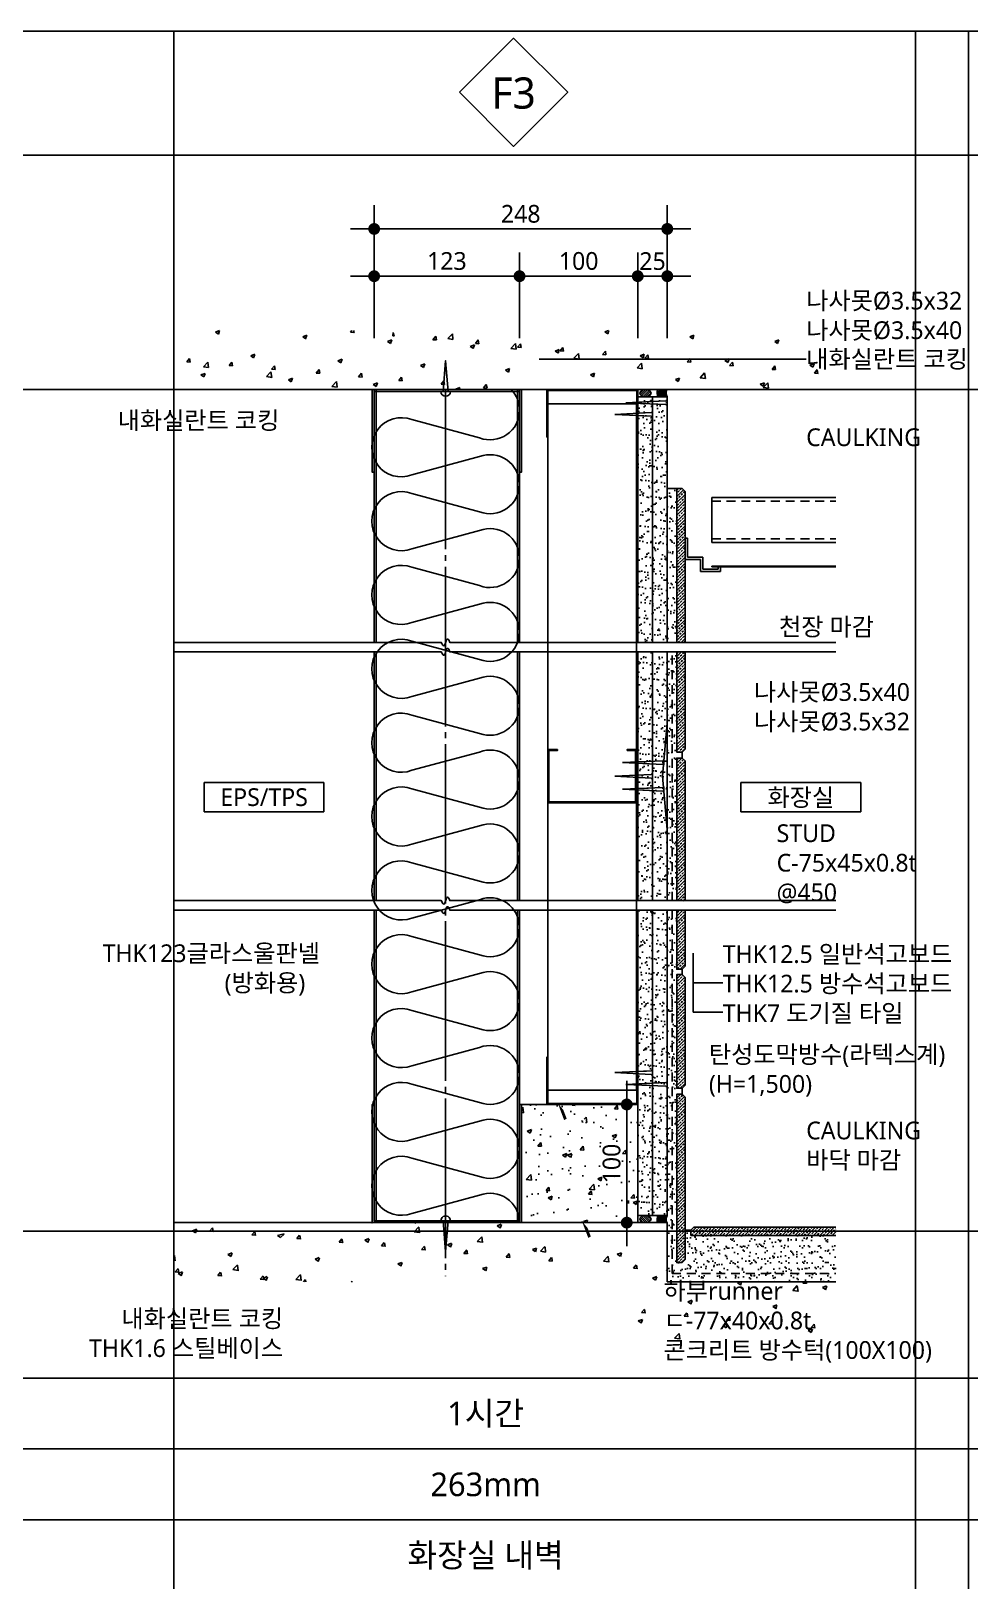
# Model space of a CAD drawing. Header units: millimetres. Extents: x 150 to 8166, y -2863 to -229.
# Drawn here: x 1975 to 2769, y -1540 to -229 of the extents above; entities that cross this region are included whole.
import ezdxf
from ezdxf.enums import TextEntityAlignment as Align

# ---------------------------------------------------------------- set-up
doc = ezdxf.new("R2010")
doc.units = ezdxf.units.MM
doc.header["$LTSCALE"] = 5
doc.header["$MEASUREMENT"] = 0
doc.header["$PDMODE"] = 3
doc.header["$PDSIZE"] = 100
doc.linetypes.add('C301', pattern=[30, 27, -1, 1, -1])
doc.linetypes.add('HID', pattern=[2.5, 1.5, -1])
doc.layers.get('0').update_dxf_attribs({"linetype": 'CONTINUOUS'})
doc.layers.get('Defpoints').update_dxf_attribs({"color": 137, "linetype": 'CONTINUOUS'})
for name, color, linetype in [('01-CEN', 1, 'C301'), ('01CONC', 2, 'CONTINUOUS'), ('01HAT', 8, 'CONTINUOUS'), ('01TEX', 3, 'CONTINUOUS'), ('01단열재', 55, 'CONTINUOUS'), ('01석고보드', 73, 'CONTINUOUS'), ('01액체방수', 4, 'CONTINUOUS'), ('01외벽패널', 3, 'CONTINUOUS'), ('01하지철물', 8, 'CONTINUOUS'), ('02DIM', 7, 'CONTINUOUS'), ('03벽체부호', 6, 'CONTINUOUS'), ('2', 2, 'CONTINUOUS'), ('3', 3, 'CONTINUOUS'), ('4', 4, 'CONTINUOUS'), ('5', 5, 'CONTINUOUS'), ('6', 6, 'CONTINUOUS'), ('7', 7, 'CONTINUOUS'), ('8', 8, 'CONTINUOUS'), ('SYM-LEAD', 6, 'CONTINUOUS'), ('TEXT', 3, 'CONTINUOUS'), ('TEXT-NOTE', 6, 'CONTINUOUS')]:
    doc.layers.add(name, color=color, linetype=linetype)
doc.layers.add('02Waste', color=171, linetype='CONTINUOUS', plot=False)
doc.styles.add('GAUN', font='malgun.ttf', dxfattribs={"height": 375})
doc.styles.add('맑은고딕', font='malgun.ttf')
doc.styles.add('스타일1', font='malgun.ttf')
doc.dimstyles.new('GAUN-10', dxfattribs={"dimscale": 10, "dimtxt": 1.5, "dimasz": 1, "dimexe": 2, "dimexo": 3, "dimgap": 0.5, "dimtad": 1, "dimdec": 0, "dimzin": 1, "dimdsep": 46, "dimlunit": 6, "dimtxsty": '맑은고딕', "dimblk": 'CJDOT', "dimcen": 0.09, "dimdle": 1, "dimclrd": 256, "dimclre": 256, "dimclrt": 3, "dimadec": 0, "dimazin": 0, "dimtfac": 1, "dimtdec": 0, "dimtix": 1, "dimtmove": 2, "dimatfit": 3, "dimldrblk": 'CJDOT', "dimfxl": 1, "dimtolj": 1, "dimtzin": 1, "dimarcsym": 0})
pattern_1 = [(37.5, (222.5, -2965.403), (-0.314967, 9.634119), [0, -7.6, 0, -8.5, 0, -8.125]), (7.5, (222.5, -2965.403), (8.848884, 14.11073), [0, -4.1, 0, -6.85, 0, -2.625]), (327.5, (216.35, -2965.403), (15.57071, 0.028295), [0, -2.5, 0, -9, 0, -11.75]), (317.5, (216.35, -2965.403), (15.030633, 4.38838), [0, -1.25, 0, -5.9, 0, -6.75])]
pattern_2 = [(45, (-605679.3748, 145162.884), (-2.65165043, 2.65165043), []), (45, (-605676.723, 145162.884), (-2.65165043, 2.65165043), [1.875, -0.9375])]
pattern_3 = [(45, (-605679.386, 145212.8404), (-2.65165043, 2.65165043), []), (45, (-605676.7343, 145212.8404), (-2.65165043, 2.65165043), [1.875, -0.9375])]

# ---------------------------------------------------------------- blocks, each defined once
blk = doc.blocks.new('CJDOT')
blk.add_line((-2, 0), (2, 0))
at = {"const_width": 0.5}
blk.add_lwpolyline([(-0.25, 0, 1), (0.25, 0, 1)], format="xyb", close=True, dxfattribs=at)
blk = doc.blocks.new('*D18')
at = {"layer": '02DIM', "lineweight": -2, "transparency": 16777216}
for p, q in [((2265.4, -488.7), (2265.4, -376.2)), ((2513.4, -488.7), (2513.4, -376.2)), ((2503.4, -396.2), (2275.4, -396.2))]:
    blk.add_line(p, q, dxfattribs=at)
at = {"layer": 'Defpoints', "color": 0, "transparency": 16777216}
for p in [(2265.4, -396.2), (2265.4, -518.7), (2513.4, -518.7)]:
    blk.add_point(p, dxfattribs=at)
at = {"layer": '02DIM', "lineweight": -2, "transparency": 16777216, "xscale": 10, "yscale": 10, "zscale": 10, "rotation": 180}
blk.add_blockref('CJDOT', (2265.4, -396.2), dxfattribs=at)
at = {"layer": '02DIM', "lineweight": -2, "transparency": 16777216, "xscale": 10, "yscale": 10, "zscale": 10}
blk.add_blockref('CJDOT', (2513.4, -396.2), dxfattribs=at)
at = {"layer": '02DIM', "color": 3, "transparency": 16777216, "insert": (2389.4, -383.5), "char_height": 15, "attachment_point": 5, "style": '맑은고딕'}
blk.add_mtext('\\A1;248', dxfattribs=at)
blk = doc.blocks.new('*D19')
at = {"layer": '02DIM', "lineweight": -2, "transparency": 16777216}
for p, q in [((2265.4, -488.7), (2265.4, -416.2)), ((2388.4, -488.7), (2388.4, -416.2)), ((2378.4, -436.2), (2275.4, -436.2))]:
    blk.add_line(p, q, dxfattribs=at)
at = {"layer": 'Defpoints', "color": 0, "transparency": 16777216}
for p in [(2265.4, -436.2), (2265.4, -518.7), (2388.4, -518.7)]:
    blk.add_point(p, dxfattribs=at)
at = {"layer": '02DIM', "lineweight": -2, "transparency": 16777216, "xscale": 10, "yscale": 10, "zscale": 10, "rotation": 180}
blk.add_blockref('CJDOT', (2265.4, -436.2), dxfattribs=at)
at = {"layer": '02DIM', "lineweight": -2, "transparency": 16777216, "xscale": 10, "yscale": 10, "zscale": 10}
blk.add_blockref('CJDOT', (2388.4, -436.2), dxfattribs=at)
at = {"layer": '02DIM', "color": 3, "transparency": 16777216, "insert": (2326.9, -423.4), "char_height": 15, "attachment_point": 5, "style": '맑은고딕'}
blk.add_mtext('\\A1;123', dxfattribs=at)
blk = doc.blocks.new('*D20')
at = {"layer": '02DIM', "lineweight": -2, "transparency": 16777216}
for p, q in [((2388.4, -488.7), (2388.4, -416.2)), ((2488.4, -488.7), (2488.4, -416.2)), ((2478.4, -436.2), (2398.4, -436.2))]:
    blk.add_line(p, q, dxfattribs=at)
at = {"layer": 'Defpoints', "color": 0, "transparency": 16777216}
for p in [(2388.4, -436.2), (2388.4, -518.7), (2488.4, -518.7)]:
    blk.add_point(p, dxfattribs=at)
at = {"layer": '02DIM', "lineweight": -2, "transparency": 16777216, "xscale": 10, "yscale": 10, "zscale": 10, "rotation": 180}
blk.add_blockref('CJDOT', (2388.4, -436.2), dxfattribs=at)
at = {"layer": '02DIM', "lineweight": -2, "transparency": 16777216, "xscale": 10, "yscale": 10, "zscale": 10}
blk.add_blockref('CJDOT', (2488.4, -436.2), dxfattribs=at)
at = {"layer": '02DIM', "color": 3, "transparency": 16777216, "insert": (2438.4, -423.4), "char_height": 15, "attachment_point": 5, "style": '맑은고딕'}
blk.add_mtext('\\A1;100', dxfattribs=at)
blk = doc.blocks.new('*D21')
at = {"layer": '02DIM', "lineweight": -2, "transparency": 16777216}
for p, q in [((2488.4, -488.7), (2488.4, -416.2)), ((2513.4, -488.7), (2513.4, -416.2)), ((2478.4, -436.2), (2468.4, -436.2)), ((2513.4, -436.2), (2488.4, -436.2)), ((2523.4, -436.2), (2533.4, -436.2))]:
    blk.add_line(p, q, dxfattribs=at)
at = {"layer": 'Defpoints', "color": 0, "transparency": 16777216}
for p in [(2488.4, -436.2), (2488.4, -518.7), (2513.4, -518.7)]:
    blk.add_point(p, dxfattribs=at)
at = {"layer": '02DIM', "lineweight": -2, "transparency": 16777216, "xscale": 10, "yscale": 10, "zscale": 10}
blk.add_blockref('CJDOT', (2488.4, -436.2), dxfattribs=at)
at = {"layer": '02DIM', "lineweight": -2, "transparency": 16777216, "xscale": 10, "yscale": 10, "zscale": 10, "rotation": 180}
blk.add_blockref('CJDOT', (2513.4, -436.2), dxfattribs=at)
at = {"layer": '02DIM', "color": 3, "transparency": 16777216, "insert": (2500.9, -423.5), "char_height": 15, "attachment_point": 5, "style": '맑은고딕'}
blk.add_mtext('\\A1;25', dxfattribs=at)
blk = doc.blocks.new('room-1')
at = {"layer": 'TEXT-NOTE', "color": 6}
for p, q in [((0, 5), (20.29, 5)), ((0, 0), (0, 5)), ((20.29, 5), (20.29, 0)), ((20.29, 0), (0, 0))]:
    blk.add_line(p, q, dxfattribs=at)
at = {"layer": 'TEXT-NOTE', "color": 3, "style": '스타일1'}
blk.add_attdef('실명', text='', height=3, dxfattribs=at).set_placement((10.15, 2.59), align=Align.MIDDLE)
blk = doc.blocks.new('*D50')
at = {"layer": '02DIM', "lineweight": -2, "transparency": 16777216}
for p, q in [((2458.4, -1137.2), (2459.1, -1137.2)), ((2479.1, -1147.2), (2479.1, -1227.2)), ((2458.4, -1237.2), (2459.1, -1237.2))]:
    blk.add_line(p, q, dxfattribs=at)
at = {"layer": 'Defpoints', "color": 0, "transparency": 16777216}
for p in [(2488.4, -1137.2), (2479.1, -1237.2), (2488.4, -1237.2)]:
    blk.add_point(p, dxfattribs=at)
at = {"layer": '02DIM', "lineweight": -2, "transparency": 16777216, "xscale": 10, "yscale": 10, "zscale": 10}
for p, rotation in [((2479.1, -1137.2), 90), ((2479.1, -1237.2), 270)]:
    blk.add_blockref('CJDOT', p, dxfattribs=dict(at, rotation=rotation))
at = {"layer": '02DIM', "color": 3, "transparency": 16777216, "insert": (2466.3, -1187.2), "char_height": 15, "attachment_point": 5, "rotation": 90, "style": '맑은고딕'}
blk.add_mtext('\\A1;100', dxfattribs=at)

msp = doc.modelspace()

# ---------------------------------------------------------------- hatches: boundary and pattern name
at = {"layer": '01HAT'}
h = msp.add_hatch(dxfattribs=at)
h.set_pattern_fill('AR-SAND', color=256, scale=5, style=0)
h.set_pattern_definition([(142.5, (31576.162, 10216.817), (0.3149668, 9.6341188), [0, -7.6, 0, -8.5, 0, -8.125]), (172.5, (31576.162, 10216.817), (-8.8488835, 14.1107303), [0, -4.1, 0, -6.85, 0, -2.625]), (212.5, (31582.312, 10216.817), (-15.5707093, 0.0282953), [0, -2.5, 0, -9, 0, -11.75]), (222.5, (31582.312, 10216.817), (-15.030633, 4.388378), [0, -1.25, 0, -5.9, 0, -6.75])])
h.paths.add_polyline_path([(2513.4, -746.2), (2488.4, -746.2), (2488.4, -538.2), (2513.4, -538.2)])
h = msp.add_hatch(dxfattribs=at)
h.set_pattern_fill('AR-SAND', color=256, scale=5, style=0)
h.set_pattern_definition(pattern_1)
h.paths.add_polyline_path([(2513.4, -964.7), (2521.4, -964.7), (2521.4, -844), (2525.9, -844), (2525.9, -839), (2521.4, -839), (2521.4, -754.2), (2513.4, -754.2)])
h.paths.add_polyline_path([(2513.4, -746.2), (2521.4, -746.2), (2521.4, -615.8), (2513.4, -615.8)])
h = msp.add_hatch(dxfattribs=at)
h.set_pattern_fill('ANSI33', color=256, scale=15, style=0)
h.set_pattern_definition(pattern_2)
h.paths.add_polyline_path([(2521.4, -746.2), (2528.4, -746.2), (2528.4, -618.3), (2525.9, -615.8), (2521.4, -615.8)])
h = msp.add_hatch(dxfattribs=at)
h.set_pattern_fill('AR-SAND', color=256, scale=5, style=0)
h.set_pattern_definition([(142.5, (31783.636, 8922.092), (0.3149668, 9.6341188), [0, -7.6, 0, -8.5, 0, -8.125]), (172.5, (31783.636, 8922.092), (-8.8488835, 14.1107303), [0, -4.1, 0, -6.85, 0, -2.625]), (212.5, (31789.786, 8922.092), (-15.5707093, 0.0282953), [0, -2.5, 0, -9, 0, -11.75]), (222.5, (31789.786, 8922.092), (-15.030633, 4.388378), [0, -1.25, 0, -5.9, 0, -6.75])])
h.paths.add_polyline_path([(2488.4, -754.2), (2513.4, -754.2), (2513.4, -964.7), (2488.4, -964.7)])
h = msp.add_hatch(dxfattribs=at)
h.set_pattern_fill('ANSI33', color=256, scale=15, style=0)
h.set_pattern_definition(pattern_3)
h.paths.add_polyline_path([(2521.4, -839), (2525.9, -839), (2528.4, -836.5), (2528.4, -754.2), (2521.4, -754.2)])
h = msp.add_hatch(dxfattribs=at)
h.set_pattern_fill('ANSI33', color=256, scale=15, style=0)
h.set_pattern_definition(pattern_3)
h.paths.add_polyline_path([(2528.4, -846.5), (2525.9, -844), (2521.4, -844), (2521.4, -964.8), (2528.4, -964.8)])
h = msp.add_hatch(dxfattribs=at)
h.set_pattern_fill('AR-SAND', color=256, scale=5, style=0)
h.set_pattern_definition([(142.5, (31783.636, 8918.2816), (0.3149668, 9.6341188), [0, -7.6, 0, -8.5, 0, -8.125]), (172.5, (31783.636, 8918.282), (-8.8488835, 14.1107303), [0, -4.1, 0, -6.85, 0, -2.625]), (212.5, (31789.786, 8918.282), (-15.5707093, 0.0282953), [0, -2.5, 0, -9, 0, -11.75]), (222.5, (31789.786, 8918.282), (-15.030633, 4.388378), [0, -1.25, 0, -5.9, 0, -6.75])])
h.paths.add_polyline_path([(2488.4, -972.7), (2513.4, -972.7), (2513.4, -1231.2), (2488.4, -1231.2)])
h = msp.add_hatch(dxfattribs=at)
h.set_pattern_fill('AR-SAND', color=256, scale=5, style=0)
h.set_pattern_definition(pattern_1)
h.paths.add_polyline_path([(2655.9, -1287.2), (2655.9, -1248), (2533.4, -1248), (2533.4, -1243.5), (2528.4, -1243.5), (2528.4, -1268.5), (2525.9, -1271), (2521.4, -1271), (2521.4, -1128.5), (2525.9, -1128.5), (2525.9, -1123.5), (2521.4, -1123.5), (2521.4, -1027.2), (2525.9, -1027.2), (2525.9, -1022.7), (2521.4, -1022.7), (2521.4, -972.7), (2513.4, -972.7), (2513.4, -1231.2), (2513.4, -1231.3), (2513.3, -1231.4), (2513.3, -1231.4), (2513.2, -1231.5), (2513.2, -1231.6), (2513.2, -1231.7), (2513.1, -1231.7), (2513.1, -1231.8), (2513, -1231.9), (2513, -1232), (2513, -1232.1), (2512.9, -1232.1), (2512.9, -1232.2), (2512.9, -1232.3), (2512.8, -1232.4), (2512.8, -1232.5), (2512.8, -1232.6), (2512.7, -1232.7), (2512.7, -1232.8), (2512.7, -1232.9), (2512.7, -1233), (2512.7, -1233.1), (2512.6, -1233.2), (2512.6, -1233.3), (2512.6, -1233.4), (2512.6, -1233.5), (2512.6, -1233.6), (2512.5, -1233.7), (2512.5, -1233.8), (2512.5, -1233.9), (2512.5, -1234), (2512.5, -1234.1), (2512.5, -1234.2), (2512.5, -1234.3), (2512.5, -1234.4), (2512.5, -1234.5), (2512.5, -1234.6), (2512.5, -1234.7), (2512.5, -1234.8), (2512.5, -1234.9), (2512.5, -1235), (2512.5, -1235.1), (2512.5, -1235.2), (2512.5, -1235.3), (2512.5, -1235.4), (2512.5, -1235.5), (2512.5, -1235.6), (2512.6, -1235.7), (2512.6, -1235.8), (2512.6, -1235.9), (2512.6, -1236), (2512.6, -1236.1), (2512.6, -1236.2), (2512.7, -1236.3), (2512.7, -1236.4), (2512.7, -1236.5), (2512.7, -1236.6), (2512.8, -1236.7), (2512.8, -1236.8), (2512.8, -1236.9), (2512.9, -1237), (2512.9, -1237.1), (2512.9, -1237.1), (2513, -1237.2), (2513.4, -1237.2), (2513.4, -1287.2)])
h = msp.add_hatch(dxfattribs=at)
h.set_pattern_fill('ANSI33', color=256, scale=15, style=0)
h.set_pattern_definition([(45, (-605679.3748, 145263.7314), (-2.65165043, 2.65165043), []), (45, (-605676.723, 145263.7314), (-2.65165043, 2.65165043), [1.875, -0.9375])])
h.paths.add_polyline_path([(2528.4, -972.7), (2521.4, -972.7), (2521.4, -1022.7), (2525.9, -1022.7), (2528.4, -1020.2)])
h = msp.add_hatch(dxfattribs=at)
h.set_pattern_fill('ANSI33', color=256, scale=15, style=0)
h.set_pattern_definition(pattern_2)
h.paths.add_polyline_path([(2528.4, -1029.7), (2525.9, -1027.2), (2521.4, -1027.2), (2521.4, -1123.5), (2525.9, -1123.5), (2528.4, -1121)])
h = msp.add_hatch(dxfattribs=at)
h.set_pattern_fill('AR-CONC', color=256, scale=5, style=0)
h.set_pattern_definition([(50, (0, 0), (35.863, -3.1376), [3.75, -41.25]), (355, (0, 0), (-6.93757, 37.6096), [3, -33]), (100.4514, (2.99, -0.26), (28.92544, 34.472), [3.187, -35.0571]), (46.1842, (0, 10), (53.3621, -8.27596), [5.625, -61.875]), (96.6356, (4.447, 9.31), (46.7331, 48.7059), [4.7805, -52.5857]), (351.1842, (0, 10), (46.7331, 48.7059), [4.5, -49.5]), (21, (5, 7.5), (29.84535, -20.13094), [3.75, -41.25]), (326, (5, 7.5), (12.16577, 36.2575), [3, -33]), (71.4514, (7.487, 5.822), (42.0111, 16.12656), [3.187, -35.0571]), (37.5, (0, 0), (0.60799, 16.64469), [0, -32.6, 0, -33.5, 0, -33.125]), (7.5, (0, 0), (13.15348, 19.72059), [0, -19.1, 0, -31.85, 0, -12.625]), (327.5, (-11.15, 0), (26.69112, -1.127744), [0, -12.5, 0, -39, 0, -51.75]), (317.5, (-16.15, 0), (29.1593, 5.00525), [0, -16.25, 0, -25.9, 0, -36.75])])
h.paths.add_polyline_path([(2488.4, -1137.2), (2441, -1137.2), (2441, -1145), (2450.8, -1167.2), (2449.2, -1168), (2441, -1149.2), (2441, -1172.2), (2435.4, -1172.2), (2435.4, -1149.2), (2426.1, -1167.8), (2424.4, -1167.1), (2435.4, -1145), (2435.4, -1137.2), (2390, -1137.2), (2390, -1237.2), (2488.4, -1237.2)])
h = msp.add_hatch(dxfattribs=at)
h.set_pattern_fill('ANSI33', color=256, scale=15, style=0)
h.set_pattern_definition(pattern_2)
h.paths.add_polyline_path([(2528.4, -1131), (2525.9, -1128.5), (2521.4, -1128.5), (2521.4, -1271), (2525.9, -1271), (2528.4, -1268.5)])
h = msp.add_hatch(dxfattribs=at)
h.set_pattern_fill('ANSI33', color=256, scale=15, style=0)
h.set_pattern_definition([(45, (-289.073, 130752.429), (-2.65165043, 2.65165043), []), (45, (-286.4214, 130752.429), (-2.65165043, 2.65165043), [1.875, -0.9375])])
h.paths.add_polyline_path([(2655.9, -1248), (2655.9, -1241), (2535.9, -1241), (2533.4, -1243.5), (2533.4, -1248)])
at = {"layer": '8'}
h = msp.add_hatch(dxfattribs=at)
h.set_pattern_fill('ANSI31', color=256, scale=10, style=0)
h.set_pattern_definition([(225, (30122.3332, -12011.5565), (0.883883476, -0.883883476), [])])
edge = h.paths.add_edge_path()
edge.add_ellipse((2494.9, -535.2), major_axis=(-4.77, 0), ratio=0.629285, start_angle=0, end_angle=360)
h = msp.add_hatch(dxfattribs=at)
h.set_pattern_fill('ANSI31', color=256, scale=10, style=0)
h.set_pattern_definition([(135, (30122.3332, 10242.0922), (0.883883476, 0.883883476), [])])
edge = h.paths.add_edge_path()
edge.add_ellipse((2494.9, -1234.2), major_axis=(-4.77, 0), ratio=0.629285, start_angle=0, end_angle=360, ccw=False)

# ---------------------------------------------------------------- linework, layer by layer
for p, q in [((150, -1428.7), (3585, -1428.7)), ((150, -1488.7), (3585, -1488.7))]:
    msp.add_line(p, q)
at = {"layer": '01-CEN'}
msp.add_line((2325.9, -532.2), (2325.9, -1282.5), dxfattribs=at)
at = {"layer": '01CONC'}
for p, q in [((2655.9, -532.2), (2095.9, -532.2)), ((2095.9, -1237.2), (2513.4, -1237.2)), ((2513.4, -1237.2), (2513.4, -1287.2)), ((2513.4, -1287.2), (2655.9, -1287.2))]:
    msp.add_line(p, q, dxfattribs=at)
msp.add_lwpolyline([(2390, -1237.2), (2390, -1137.2), (2488.4, -1137.2), (2488.4, -1237.2)], dxfattribs=at)
at = {"layer": '01HAT'}
for p, q in [((2131.1, -483.5), (2134.5, -482.2)), ((2131.1, -483.5), (2133.6, -485.2)), ((2133.6, -485.2), (2134.6, -482.2)), ((2245.4, -483.7), (2246.6, -482.2)), ((2245.4, -483.7), (2248.4, -483.9)), ((2248.4, -484), (2248, -482.2)), ((2281.2, -486.8), (2281.6, -483.9)), ((2282.2, -487.1), (2281.6, -484)), ((2327.7, -489), (2331.6, -485)), ((2332.1, -489.7), (2331.6, -485)), ((2460.5, -483.4), (2463.7, -482.2)), ((2460.5, -483.4), (2463, -485.1)), ((2463, -485.1), (2464, -482.2)), ((2644.6, -482.2), (2645.7, -482.4)), ((2645.7, -482.4), (2645.7, -482.2)), ((2205, -487.5), (2208.5, -486.2)), ((2205, -487.5), (2207.5, -489.2)), ((2207.4, -489.3), (2208.5, -486.2)), ((2276.8, -491.6), (2280.3, -490.2)), ((2276.8, -491.6), (2279.3, -493.2)), ((2279.3, -493.3), (2280.3, -490.2)), ((2281.2, -486.8), (2282.2, -487.1)), ((2315.1, -490), (2317.5, -487.1)), ((2315.1, -490), (2318.1, -490.2)), ((2318.1, -490.2), (2317.5, -487.1)), ((2327.7, -489), (2332.1, -489.7)), ((2346.7, -495.6), (2350.2, -494.2)), ((2346.7, -495.6), (2349.2, -497.2)), ((2349.2, -497.3), (2350.2, -494.2)), ((2351, -493.1), (2353.4, -490.2)), ((2351, -493.1), (2354, -493.4)), ((2353.9, -493.4), (2353.4, -490.2)), ((2381.1, -497.3), (2384.9, -493.3)), ((2381.1, -497.3), (2385.5, -498)), ((2385.5, -498), (2384.9, -493.3)), ((2386.8, -496.2), (2389.2, -493.4)), ((2386.8, -496.2), (2389.8, -496.5)), ((2389.8, -496.5), (2389.2, -493.4)), ((2418.5, -499.6), (2422, -498.2)), ((2421, -501.3), (2422, -498.2)), ((2422.7, -499.4), (2425.1, -496.5)), ((2425.7, -499.7), (2425.1, -496.5)), ((2532.4, -487.4), (2535.9, -486.1)), ((2532.4, -487.4), (2534.9, -489.1)), ((2534.9, -489.1), (2535.9, -486.1)), ((2604.3, -491.4), (2607.8, -490.1)), ((2604.3, -491.4), (2606.7, -493.1)), ((2606.7, -493.1), (2607.8, -490.1)), ((2106.9, -508.7), (2109.3, -505.9)), ((2106.9, -508.7), (2109.8, -509)), ((2109.8, -509), (2109.3, -505.9)), ((2120.9, -512.9), (2124.8, -508.9)), ((2125.3, -513.6), (2124.8, -508.9)), ((2142.7, -511.9), (2145.1, -509)), ((2145.7, -512.2), (2145.1, -509)), ((2161, -503.7), (2164.5, -502.3)), ((2161, -503.7), (2163.4, -505.4)), ((2163.4, -505.4), (2164.4, -502.4)), ((2234.8, -507.7), (2238.3, -506.3)), ((2234.8, -507.7), (2237.3, -509.4)), ((2237.3, -509.4), (2238.3, -506.4)), ((2304.7, -511.7), (2308.2, -510.3)), ((2307.1, -513.4), (2308.2, -510.4)), ((2418.5, -499.6), (2421, -501.2)), ((2422.7, -499.4), (2425.7, -499.6)), ((2434.4, -505.6), (2438.3, -501.5)), ((2434.4, -505.6), (2438.9, -506.3)), ((2438.9, -506.3), (2438.3, -501.5)), ((2458.6, -502.5), (2461, -499.6)), ((2458.6, -502.5), (2461.5, -502.8)), ((2461.5, -502.8), (2461, -499.7)), ((2487.8, -513.9), (2491.7, -509.8)), ((2490.4, -503.6), (2493.9, -502.2)), ((2490.4, -503.6), (2492.9, -505.2)), ((2492.2, -514.6), (2491.7, -509.8)), ((2492.9, -505.3), (2493.9, -502.2)), ((2494.4, -505.6), (2496.8, -502.8)), ((2494.4, -505.6), (2497.4, -505.9)), ((2497.4, -505.9), (2496.8, -502.8)), ((2530.3, -508.8), (2532.7, -505.9)), ((2530.3, -508.8), (2533.3, -509)), ((2533.3, -509.1), (2532.7, -505.9)), ((2562.2, -507.6), (2565.8, -506.2)), ((2562.2, -507.6), (2564.7, -509.2)), ((2564.7, -509.3), (2565.7, -506.3)), ((2566.1, -511.9), (2568.6, -509)), ((2569.1, -512.2), (2568.5, -509.1)), ((2634.1, -511.6), (2637.6, -510.2)), ((2634.1, -511.6), (2636.6, -513.3)), ((2636.6, -513.3), (2637.6, -510.3)), ((2118.9, -519.8), (2122.4, -518.5)), ((2118.9, -519.8), (2121.4, -521.5)), ((2120.9, -512.9), (2125.3, -513.6)), ((2121.4, -521.5), (2122.4, -518.5)), ((2142.7, -511.9), (2145.7, -512.1)), ((2174.2, -521.2), (2178.1, -517.1)), ((2174.2, -521.2), (2178.7, -521.9)), ((2178.7, -521.9), (2178.1, -517.2)), ((2178.6, -515), (2181, -512.1)), ((2178.6, -515), (2181.6, -515.3)), ((2181.6, -515.3), (2181, -512.2)), ((2192.8, -523.8), (2196.3, -522.5)), ((2192.8, -523.8), (2195.3, -525.5)), ((2195.3, -525.5), (2196.3, -522.5)), ((2216.4, -518.2), (2218.9, -515.3)), ((2216.4, -518.2), (2219.4, -518.4)), ((2219.4, -518.4), (2218.9, -515.3)), ((2252.3, -521.3), (2254.7, -518.4)), ((2252.3, -521.3), (2255.3, -521.6)), ((2255.3, -521.6), (2254.7, -518.4)), ((2286.2, -524.4), (2288.6, -521.6)), ((2286.2, -524.4), (2289.2, -524.7)), ((2289.2, -524.7), (2288.6, -521.6)), ((2304.7, -511.7), (2307.2, -513.4)), ((2322, -527.6), (2324.4, -524.7)), ((2325, -527.9), (2324.4, -524.7)), ((2376.5, -515.7), (2380, -514.3)), ((2376.5, -515.7), (2379, -517.4)), ((2379, -517.4), (2380, -514.4)), ((2448.4, -519.7), (2451.9, -518.3)), ((2448.4, -519.7), (2450.9, -521.4)), ((2450.9, -521.4), (2451.9, -518.4)), ((2487.8, -513.9), (2492.2, -514.6)), ((2520.2, -523.7), (2523.7, -522.4)), ((2520.2, -523.7), (2522.7, -525.4)), ((2522.7, -525.4), (2523.7, -522.4)), ((2541.1, -522.1), (2545, -518.1)), ((2541.1, -522.1), (2545.6, -522.8)), ((2545.6, -522.8), (2545, -518.1)), ((2566.1, -511.9), (2569.1, -512.2)), ((2602, -515.1), (2604.4, -512.2)), ((2602, -515.1), (2605, -515.3)), ((2605, -515.3), (2604.4, -512.2)), ((2637.9, -518.2), (2640.3, -515.3)), ((2637.9, -518.2), (2640.9, -518.5)), ((2640.8, -518.5), (2640.3, -515.4)), ((2229.6, -529.5), (2233.5, -525.4)), ((2229.6, -529.5), (2234, -530.2)), ((2234, -530.2), (2233.5, -525.4)), ((2264.7, -527.8), (2268.2, -526.5)), ((2264.7, -527.8), (2267.1, -529.5)), ((2267.1, -529.5), (2268.2, -526.5)), ((2322, -527.6), (2325, -527.8)), ((2334.5, -531.8), (2338, -530.5)), ((2334.5, -531.8), (2335.1, -532.2)), ((2337.4, -532.2), (2338, -530.5)), ((2357.9, -530.7), (2360.3, -527.8)), ((2357.9, -530.7), (2360.9, -531)), ((2360.9, -531), (2360.3, -527.9)), ((2592.1, -527.7), (2595.6, -526.4)), ((2592.1, -527.7), (2594.6, -529.4)), ((2594.5, -530.4), (2598.4, -526.4)), ((2594.5, -530.4), (2598.9, -531.1)), ((2594.6, -529.4), (2595.6, -526.4)), ((2598.9, -531.1), (2598.4, -526.4)), ((2429.1, -1180.1), (2432.6, -1178.8)), ((2429.1, -1180.1), (2431.6, -1181.8)), ((2431.7, -1182), (2432.7, -1179)), ((2111.8, -1244), (2115.3, -1242.6)), ((2111.8, -1244), (2114.3, -1245.7)), ((2114.4, -1245.9), (2115.4, -1242.9)), ((2126.2, -1244.4), (2128.6, -1241.5)), ((2126.2, -1244.4), (2129.1, -1244.6)), ((2129.2, -1244.8), (2128.7, -1241.7)), ((2162, -1247.5), (2164.4, -1244.6)), ((2165.1, -1248), (2164.5, -1244.8)), ((2252.1, -1237.2), (2252.4, -1237.3)), ((2252.5, -1237.5), (2252.4, -1237.2)), ((2299.3, -1244.9), (2303.2, -1240.8)), ((2299.3, -1244.9), (2303.7, -1245.6)), ((2299.6, -1237.2), (2300, -1237.5)), ((2300.1, -1237.8), (2300.3, -1237.2)), ((2303.8, -1245.7), (2303.3, -1241)), ((2369.4, -1239.9), (2372.9, -1238.5)), ((2369.4, -1239.9), (2371.9, -1241.6)), ((2372, -1241.8), (2373, -1238.7)), ((2162, -1247.5), (2165, -1247.8)), ((2183.7, -1248), (2189.2, -1246.6)), ((2183.7, -1248), (2186.2, -1249.7)), ((2186.3, -1249.9), (2189.3, -1246.9)), ((2199.9, -1250.6), (2202.3, -1247.8)), ((2199.9, -1250.6), (2202.9, -1250.9)), ((2203, -1251.1), (2202.4, -1248)), ((2235.7, -1253.8), (2238.2, -1250.9)), ((2235.7, -1253.8), (2238.7, -1254)), ((2238.8, -1254.2), (2238.2, -1251.1)), ((2257.5, -1252), (2261, -1250.7)), ((2257.5, -1252), (2260, -1253.7)), ((2260.1, -1253.9), (2261.1, -1250.9)), ((2271.6, -1256.9), (2274, -1254)), ((2271.6, -1256.9), (2274.6, -1257.2)), ((2274.7, -1257.4), (2274.1, -1254.2)), ((2305.5, -1260), (2307.9, -1257.2)), ((2308.6, -1260.5), (2308, -1257.4)), ((2327.4, -1256), (2330.9, -1254.7)), ((2327.4, -1256), (2329.9, -1257.7)), ((2330, -1257.9), (2331, -1254.9)), ((2352.6, -1253.1), (2356.5, -1249.1)), ((2352.6, -1253.1), (2357.1, -1253.8)), ((2357.2, -1254), (2356.6, -1249.3)), ((2399.3, -1260), (2402.8, -1258.7)), ((2401.8, -1261.9), (2402.8, -1258.9)), ((2406, -1261.4), (2409.9, -1257.4)), ((2410.5, -1262.3), (2410, -1257.6)), ((2513.1, -1247.9), (2513.4, -1247.8)), ((2513.1, -1247.9), (2513.4, -1248.1)), ((2095.9, -1265.1), (2096.4, -1264.7)), ((2095.9, -1269.3), (2096.9, -1269.4)), ((2097, -1269.6), (2096.4, -1264.9)), ((2141.7, -1264.1), (2145.2, -1262.8)), ((2141.7, -1264.1), (2144.2, -1265.8)), ((2144.2, -1266), (2145.3, -1263)), ((2215.5, -1268.1), (2219, -1266.8)), ((2215.5, -1268.1), (2218, -1269.8)), ((2218.1, -1270), (2219.1, -1267)), ((2285.4, -1272.1), (2288.9, -1270.8)), ((2285.4, -1272.1), (2287.9, -1273.8)), ((2288, -1274), (2289, -1271)), ((2305.5, -1260), (2308.5, -1260.3)), ((2341.3, -1263.2), (2343.7, -1260.3)), ((2341.3, -1263.2), (2344.3, -1263.4)), ((2344.4, -1263.7), (2343.8, -1260.5)), ((2377.2, -1266.3), (2379.6, -1263.4)), ((2377.2, -1266.3), (2380.2, -1266.6)), ((2380.3, -1266.8), (2379.7, -1263.7)), ((2399.3, -1260), (2401.7, -1261.7)), ((2406, -1261.4), (2410.5, -1262.1)), ((2413.1, -1269.5), (2415.5, -1266.6)), ((2413.1, -1269.5), (2416.1, -1269.7)), ((2416.1, -1269.9), (2415.6, -1266.8)), ((2459.4, -1269.7), (2463.3, -1265.6)), ((2459.4, -1269.7), (2463.8, -1270.4)), ((2463.9, -1270.6), (2463.4, -1265.8)), ((2471.1, -1264), (2474.6, -1262.7)), ((2471.1, -1264), (2473.6, -1265.7)), ((2473.7, -1265.9), (2474.7, -1262.9)), ((2097.2, -1278.8), (2099.6, -1276)), ((2097.2, -1278.8), (2100.2, -1279.1)), ((2100.3, -1279.3), (2099.7, -1276.2)), ((2099.7, -1280.2), (2103.2, -1278.9)), ((2099.7, -1280.2), (2102.1, -1281.9)), ((2102.2, -1282.1), (2103.3, -1279.1)), ((2133.1, -1282), (2135.5, -1279.1)), ((2133.1, -1282), (2136.1, -1282.2)), ((2136.2, -1282.4), (2135.6, -1279.3)), ((2145.8, -1277), (2149.7, -1273)), ((2145.8, -1277), (2150.3, -1277.7)), ((2150.4, -1277.9), (2149.8, -1273.2)), ((2169, -1285.1), (2171.4, -1282.2)), ((2169, -1285.1), (2171.9, -1285.4)), ((2172, -1285.6), (2171.5, -1282.4)), ((2171.5, -1284.3), (2175, -1282.9)), ((2171.5, -1284.3), (2174, -1285.9)), ((2174.1, -1286.1), (2175.1, -1283.1)), ((2199.2, -1285.3), (2203.1, -1281.2)), ((2199.2, -1285.3), (2203.6, -1286)), ((2203.7, -1286.2), (2203.2, -1281.4)), ((2205.7, -1287.2), (2207.2, -1285.4)), ((2357.2, -1276.1), (2360.7, -1274.8)), ((2357.2, -1276.1), (2359.7, -1277.8)), ((2359.8, -1278), (2360.8, -1275)), ((2484.8, -1275.7), (2487.2, -1272.9)), ((2484.8, -1275.7), (2487.8, -1276)), ((2487.9, -1276.2), (2487.3, -1273.1)), ((2501, -1284.1), (2504.5, -1282.8)), ((2501, -1284.1), (2503.4, -1285.8)), ((2503.5, -1286), (2504.5, -1283)), ((2512.7, -1278), (2513.4, -1277.2)), ((2512.7, -1278), (2513.4, -1278.1)), ((2207.6, -1287.2), (2207.3, -1285.6)), ((2246, -1287.2), (2246.9, -1286.9)), ((2246.9, -1287.2), (2247, -1287.1)), ((2572.8, -1288.1), (2575.2, -1287.2)), ((2572.8, -1288.1), (2575.3, -1289.8)), ((2575.4, -1290), (2576.3, -1287.2)), ((2619.5, -1294.5), (2623.3, -1290.5)), ((2619.5, -1294.5), (2623.9, -1295.2)), ((2624, -1295.4), (2623.4, -1290.7)), ((2628.2, -1288.3), (2629.1, -1287.2)), ((2628.2, -1288.3), (2631.2, -1288.5)), ((2631.3, -1288.8), (2631, -1287.2)), ((2644.7, -1292.2), (2648.2, -1290.8)), ((2644.7, -1292.2), (2647.2, -1293.8)), ((2647.2, -1294), (2648.3, -1291)), ((2491.7, -1313.3), (2494.1, -1310.5)), ((2494.8, -1313.8), (2494.2, -1310.7)), ((2530.8, -1304.3), (2534.3, -1302.9)), ((2530.8, -1304.3), (2533.3, -1306)), ((2533.4, -1306.2), (2534.4, -1303.1)), ((2602.7, -1308.3), (2606.2, -1306.9)), ((2602.7, -1308.3), (2605.1, -1310)), ((2605.2, -1310.2), (2606.2, -1307.1)), ((2488.8, -1320.4), (2492.3, -1319.1)), ((2488.8, -1320.4), (2491.3, -1322.1)), ((2491.4, -1322.3), (2492.4, -1319.3)), ((2491.7, -1313.3), (2494.7, -1313.6)), ((2527.6, -1316.5), (2530, -1313.6)), ((2527.6, -1316.5), (2530.6, -1316.7)), ((2530.7, -1317), (2530.1, -1313.8)), ((2560.6, -1324.4), (2564.1, -1323.1)), ((2560.6, -1324.4), (2563.1, -1326.1)), ((2563.2, -1326.3), (2564.2, -1323.3)), ((2563.5, -1319.6), (2565.9, -1316.7)), ((2563.5, -1319.6), (2566.4, -1319.9)), ((2566.5, -1320.1), (2566, -1317)), ((2599.3, -1322.8), (2601.7, -1319.9)), ((2599.3, -1322.8), (2602.3, -1323)), ((2602.4, -1323.2), (2601.8, -1320.1)), ((2635.2, -1325.9), (2637.6, -1323)), ((2638.3, -1326.4), (2637.7, -1323.2)), ((2519.4, -1335), (2523.3, -1330.9)), ((2519.4, -1335), (2523.8, -1335.6)), ((2523.9, -1335.8), (2523.3, -1331.1)), ((2632.5, -1328.4), (2636, -1327.1)), ((2632.5, -1328.4), (2635, -1330.1)), ((2635.1, -1330.3), (2636.1, -1327.3)), ((2635.2, -1325.9), (2638.2, -1326.1))]:
    msp.add_line(p, q, dxfattribs=at)
at = {"layer": '01단열재'}
msp.add_lwpolyline([(2388.4, -1237.2, 0.524856), (2354.6, -1213.9), (2297.3, -1229.4, -1.449198), (2297.3, -1182.6), (2354.6, -1198.1, 0.524856), (2388.4, -1174.7, 0.524856), (2354.6, -1151.4), (2297.3, -1166.9, -1.449198), (2297.3, -1120.1), (2354.6, -1135.6, 0.524856), (2388.4, -1112.2, 0.524856), (2354.6, -1088.9), (2297.3, -1104.4, -1.449198), (2297.3, -1057.6), (2354.6, -1073.1, 0.524856), (2388.4, -1049.7, 0.524856), (2354.6, -1026.4), (2297.3, -1041.9, -1.449198), (2297.3, -995.1), (2354.6, -1010.6, 0.524856), (2388.4, -987.2, 0.524856), (2354.6, -963.9), (2297.3, -979.4, -1.449198), (2297.3, -932.6), (2354.6, -948.1, 0.524856), (2388.4, -924.7, 0.524856), (2354.6, -901.4), (2297.3, -916.9, -1.449198), (2297.3, -870.1), (2354.6, -885.6, 0.524856), (2388.4, -862.2, 0.524856), (2354.6, -838.9), (2297.3, -854.4, -1.449198), (2297.3, -807.6), (2354.6, -823.1, 0.524856), (2388.4, -799.7, 0.524856), (2354.6, -776.4), (2297.3, -791.9, -1.449198), (2297.3, -745.1), (2354.6, -760.6, 0.524856), (2388.4, -737.2, 0.524856), (2354.6, -713.9), (2297.3, -729.4, -1.449198), (2297.3, -682.6), (2354.6, -698.1, 0.524856), (2388.4, -674.7, 0.524856), (2354.6, -651.4), (2297.3, -666.9, -1.449198), (2297.3, -620.1), (2354.6, -635.6, 0.524856), (2388.4, -612.2, 0.524856), (2354.6, -588.9), (2297.3, -604.4, -1.449198), (2297.3, -557.6), (2354.6, -573.1, 0.524856), (2388.4, -549.7, 0.196282), (2381.3, -532.2, 0.196282)], format="xyb", dxfattribs=at)
at = {"layer": '01석고보드'}
for p, q in [((2488.4, -532.2), (2488.4, -746.2)), ((2513.4, -538.2), (2488.4, -538.2)), ((2500.9, -538.2), (2500.9, -746.2)), ((2513.4, -538.2), (2513.4, -746.2)), ((2488.4, -754.2), (2488.4, -964.7)), ((2500.9, -754.2), (2500.9, -964.7)), ((2513.4, -754.2), (2513.4, -964.7)), ((2509.4, -859.4), (2513.4, -814.4)), ((2509.4, -859.4), (2513.4, -904.4)), ((2488.4, -972.7), (2488.4, -1237.2)), ((2500.9, -972.7), (2500.9, -1231.2)), ((2513.4, -972.7), (2513.4, -1231.2)), ((2513.4, -1231.2), (2488.4, -1231.2))]:
    msp.add_line(p, q, dxfattribs=at)
at = {"layer": '01액체방수', "linetype": 'HID'}
for p, q in [((2517.4, -964.7), (2517.4, -754.2)), ((2517.4, -1280.2), (2517.4, -972.7)), ((2517.4, -1280.2), (2655.9, -1280.2))]:
    msp.add_line(p, q, dxfattribs=at)
at = {"layer": '01외벽패널'}
for p, q in [((2265.4, -532.2), (2265.4, -746.2)), ((2267, -532.2), (2267, -746.2)), ((2386.8, -532.2), (2386.8, -746.2)), ((2388.4, -532.2), (2388.4, -746.2)), ((2265.4, -754.2), (2265.4, -964.7)), ((2267, -754.2), (2267, -964.7)), ((2386.8, -754.2), (2386.8, -964.7)), ((2388.4, -754.2), (2388.4, -964.7)), ((2265.4, -972.7), (2265.4, -1227.6)), ((2267, -972.7), (2267, -1235.6)), ((2386.8, -972.7), (2386.8, -1235.6)), ((2388.4, -972.7), (2388.4, -1235.6))]:
    msp.add_line(p, q, dxfattribs=at)
at = {"layer": '01하지철물'}
for p, q in [((2411.4, -544.2), (2487.6, -544.2)), ((2412.4, -1125.2), (2412.4, -544.2)), ((2487.4, -1125.2), (2487.4, -544.2)), ((2388.4, -972.7), (2388.4, -1237.2)), ((2411.4, -1125.2), (2487.6, -1125.2))]:
    msp.add_line(p, q, dxfattribs=at)
at = {"layer": '01하지철물', "color": 4}
for p, q in [((2478.4, -543.3), (2512.3, -541.7)), ((2512.3, -544.8), (2478.4, -543.3)), ((2512.3, -541.7), (2512.3, -541.5)), ((2512.3, -541.5), (2513.4, -541.5)), ((2512.3, -545), (2512.3, -544.8)), ((2513.4, -545), (2512.3, -545)), ((2513.4, -541.5), (2513.4, -545)), ((2499.8, -551.7), (2468.9, -553.3)), ((2468.9, -553.3), (2499.8, -554.8)), ((2499.8, -551.5), (2499.8, -551.7)), ((2500.9, -551.5), (2499.8, -551.5)), ((2499.8, -554.8), (2499.8, -555)), ((2499.8, -555), (2500.9, -555)), ((2500.9, -555), (2500.9, -551.5)), ((2509.5, -846.4), (2475.6, -847.9)), ((2475.6, -847.9), (2509.5, -849.5)), ((2510.6, -846.2), (2509.5, -846.2)), ((2509.5, -846.2), (2509.5, -846.4)), ((2509.5, -849.5), (2509.5, -849.7)), ((2509.5, -849.7), (2510.6, -849.7)), ((2510.6, -849.7), (2510.6, -846.2)), ((2499.8, -857.9), (2468.9, -859.4)), ((2468.9, -859.4), (2499.8, -861)), ((2499.8, -857.7), (2499.8, -857.9)), ((2500.9, -857.7), (2499.8, -857.7)), ((2499.8, -861), (2499.8, -861.2)), ((2499.8, -861.2), (2500.9, -861.2)), ((2500.9, -861.2), (2500.9, -857.7)), ((2509.5, -868.9), (2475.6, -870.4)), ((2475.6, -870.4), (2509.5, -872)), ((2509.5, -868.7), (2509.5, -868.9)), ((2510.6, -868.7), (2509.5, -868.7)), ((2509.5, -872), (2509.5, -872.2)), ((2509.5, -872.2), (2510.6, -872.2)), ((2510.6, -872.2), (2510.6, -868.7)), ((2468.9, -1110.2), (2499.8, -1108.7)), ((2499.8, -1111.8), (2468.9, -1110.2)), ((2499.8, -1108.7), (2499.8, -1108.5)), ((2499.8, -1108.5), (2500.9, -1108.5)), ((2499.8, -1112), (2499.8, -1111.8)), ((2500.9, -1112), (2499.8, -1112)), ((2500.9, -1108.5), (2500.9, -1112)), ((2512.3, -1118.7), (2478.4, -1120.2)), ((2478.4, -1120.2), (2512.3, -1121.8)), ((2512.3, -1118.5), (2512.3, -1118.7)), ((2513.4, -1118.5), (2512.3, -1118.5)), ((2512.3, -1121.8), (2512.3, -1122)), ((2512.3, -1122), (2513.4, -1122)), ((2513.4, -1122), (2513.4, -1118.5))]:
    msp.add_line(p, q, dxfattribs=at)
for points in [[(2390, -532.2), (2390, -602.2), (2388.4, -602.2), (2388.4, -533.8), (2265.4, -533.8), (2265.4, -602.2), (2263.8, -602.2), (2263.8, -532.2)], [(2488.4, -532.2), (2488.4, -572.2), (2487.6, -572.2), (2487.6, -533), (2412.2, -533), (2412.2, -572.2), (2411.4, -572.2), (2411.4, -532.2)], [(2479.4, -837.7), (2479.4, -836.9), (2487.4, -836.9), (2487.4, -881.9), (2412.4, -881.9), (2412.4, -836.9), (2420.4, -836.9), (2420.4, -837.7), (2413.2, -837.7), (2413.2, -881.1), (2486.6, -881.1), (2486.6, -837.7)], [(2488.4, -1137.2), (2488.4, -1097.2), (2487.6, -1097.2), (2487.6, -1136.4), (2412.2, -1136.4), (2412.2, -1097.2), (2411.4, -1097.2), (2411.4, -1137.2)], [(2390, -1237.2), (2390, -1137.2), (2388.4, -1137.2), (2388.4, -1235.6), (2265.4, -1235.6), (2265.4, -1137.2), (2263.8, -1137.2), (2263.8, -1237.2)]]:
    msp.add_lwpolyline(points, close=True, dxfattribs=at)
at = {"layer": '02Waste', "ltscale": 0.1}
for p, q in [((2095.9, -228.7), (2095.9, -2862.5)), ((2723.4, -228.7), (2723.4, -2862.5)), ((317.5, -532.2), (3585, -532.2)), ((317.5, -1244.3), (3585, -1244.3))]:
    msp.add_line(p, q, dxfattribs=at)
at = {"layer": '03벽체부호'}
msp.add_lwpolyline([(2337.7, -280.5), (2383.4, -326.3), (2429.2, -280.5), (2383.4, -234.8)], close=True, dxfattribs=at)
at = {"layer": '2'}
for p, q in [((2329.9, -1235.6), (2321.9, -1235.6)), ((2323.9, -1235.6), (2325.9, -1261.7)), ((2325.9, -1261.7), (2327.9, -1235.6))]:
    msp.add_line(p, q, dxfattribs=at)
msp.add_lwpolyline([(2323.9, -533.8), (2325.9, -507.7), (2327.9, -533.8)], dxfattribs=at)
msp.add_lwpolyline([(2321.9, -533.8, 1), (2329.9, -533.8)], format="xyb", close=True, dxfattribs=at)
at = {"layer": '2', "extrusion": (0, 0, -1)}
msp.add_ellipse((2325.9, -1235.6), major_axis=(-2.84, 2.84), ratio=1, start_param=5.497787, end_param=8.63938, dxfattribs=at)
at = {"layer": '3'}
for p, q in [((150, -228.7), (3585, -228.7)), ((2768.1, -2862.5), (2768.1, -228.7)), ((150, -333.7), (3585, -333.7))]:
    msp.add_line(p, q, dxfattribs=at)
at = {"layer": '4'}
msp.add_line((150, -1368.7), (3585, -1368.7), dxfattribs=at)
at = {"layer": '5'}
for points in [[(2095.9, -746.2), (2322.2, -746.2), (2323.4, -748.5, 0.666481), (2325.2, -748.3), (2326.6, -744, -0.702436), (2328.5, -743.9), (2329.4, -746.2), (2655.9, -746.2)], [(2095.9, -754.2), (2322.2, -754.2), (2323.4, -756.5, 0.666481), (2325.2, -756.3), (2326.6, -752, -0.702436), (2328.5, -751.9), (2329.4, -754.2), (2655.9, -754.2)], [(2095.9, -964.7), (2322.2, -964.7), (2323.4, -967, 0.666481), (2325.2, -966.9), (2326.6, -962.5, -0.702436), (2328.5, -962.5), (2329.4, -964.7), (2655.9, -964.7)], [(2095.9, -972.7), (2322.2, -972.7), (2323.4, -975, 0.666481), (2325.2, -974.9), (2326.6, -970.5, -0.702436), (2328.5, -970.5), (2329.4, -972.7), (2655.9, -972.7)]]:
    msp.add_lwpolyline(points, format="xyb", dxfattribs=at)
at = {"layer": '6'}
for p, q in [((2525.9, -839), (2525.9, -844)), ((2525.9, -1022.7), (2525.9, -1027.2)), ((2525.9, -1123.5), (2525.9, -1128.5)), ((2528.4, -1243.5), (2533.4, -1243.5))]:
    msp.add_line(p, q, dxfattribs=at)
for points in [[(2528.4, -746.2), (2528.4, -618.3), (2525.9, -615.8), (2521.4, -615.8), (2521.4, -746.2)], [(2528.4, -754.2), (2528.4, -836.5), (2525.9, -839), (2521.4, -839), (2521.4, -754.2)], [(2528.4, -964.7), (2528.4, -846.5), (2525.9, -844), (2521.4, -844), (2521.4, -964.7)], [(2521.4, -972.7), (2521.4, -1022.7), (2525.9, -1022.7), (2528.4, -1020.2), (2528.4, -972.7)], [(2655.9, -1241), (2535.9, -1241), (2533.4, -1243.5), (2533.4, -1248), (2655.9, -1248)]]:
    msp.add_lwpolyline(points, dxfattribs=at)
for points in [[(2525.9, -1123.5), (2528.4, -1121), (2528.4, -1029.7), (2525.9, -1027.2), (2521.4, -1027.2), (2521.4, -1123.5)], [(2525.9, -1271), (2528.4, -1268.5), (2528.4, -1131), (2525.9, -1128.5), (2521.4, -1128.5), (2521.4, -1271)]]:
    msp.add_lwpolyline(points, close=True, dxfattribs=at)
at = {"layer": '7'}
msp.add_line((2521.4, -615.8), (2513.4, -615.8), dxfattribs=at)
at = {"layer": '8'}
for p, q in [((2551.1, -623.6), (2655.9, -623.6)), ((2551.1, -661.6), (2551.1, -623.6)), ((2528.4, -657.9), (2530.4, -657.9)), ((2530.4, -673.9), (2530.4, -657.9)), ((2551.1, -661.6), (2655.9, -661.6)), ((2528.4, -675.9), (2541.5, -675.9)), ((2530.4, -673.9), (2543.5, -673.9)), ((2541.5, -686.2), (2541.5, -675.9)), ((2543.5, -684.2), (2543.5, -673.9)), ((2551.1, -681.6), (2655.9, -681.6)), ((2551.1, -682.2), (2551.1, -681.6)), ((2541.5, -686.2), (2558.4, -686.2)), ((2543.5, -684.2), (2556.4, -684.2)), ((2556.4, -682.2), (2556.4, -684.2)), ((2558.4, -682.2), (2558.4, -686.2))]:
    msp.add_line(p, q, dxfattribs=at)
at = {"layer": '8', "linetype": 'HID'}
for p, q in [((2551.1, -626.6), (2655.9, -626.6)), ((2551.1, -658.6), (2655.9, -658.6))]:
    msp.add_line(p, q, dxfattribs=at)
at = {"layer": '8'}
msp.add_lwpolyline([(2551.1, -682.2), (2655.9, -682.2)], dxfattribs=at)
msp.add_ellipse((2494.9, -535.2), major_axis=(-4.77, 0), ratio=0.629285, dxfattribs=at)
at = {"layer": '8', "extrusion": (0, 0, -1)}
for centre in [(2507.2, -534.8), (2508.5, -534.8), (2509.8, -534.8), (2511.1, -534.8), (2512.4, -534.8), (2513.7, -534.8), (2514.9, -534.8)]:
    msp.add_ellipse(centre, major_axis=(0, 4.33), ratio=0.567504, start_param=3.80344, end_param=5.350072, dxfattribs=at)
msp.add_ellipse((2494.9, -1234.2), major_axis=(-4.77, 0), ratio=0.629285, dxfattribs=at)
at = {"layer": '8'}
for centre in [(2507.2, -1234.7), (2508.5, -1234.7), (2509.8, -1234.7), (2511.1, -1234.7), (2512.4, -1234.7), (2513.7, -1234.7), (2514.9, -1234.7)]:
    msp.add_ellipse(centre, major_axis=(0, 4.33), ratio=0.567504, start_param=0.661848, end_param=2.208479, dxfattribs=at)
at = {"layer": 'SYM-LEAD'}
for p, q in [((2405, -506.3), (2630.9, -506.3)), ((2535.3, -1009.2), (2535.3, -1059.2)), ((2535.3, -1034.2), (2560.3, -1034.2)), ((2535.3, -1059.2), (2560.3, -1059.2))]:
    msp.add_line(p, q, dxfattribs=at)
for points in [[(2478.9, -552.7, 0, 5, 0), (2489.5, -542.1, 0, 0, 0), (2575.4, -456.3, 0, 0, 0), (2630.9, -456.3, 0, 0, 0)], [(2513.4, -543.3, 0, 5, 0), (2524, -532.6, 0, 0, 0), (2575.4, -481.3, 0, 0, 0), (2630.9, -481.3, 0, 0, 0)], [(2390, -532.2, 0, 5, 0), (2397.5, -519.2, 0, 0, 0), (2405, -506.3, 0, 0, 0)], [(2263.8, -532.2, 0, 5, 0), (2256.3, -545.2, 0, 0, 0), (2248.8, -558.2, 0, 0, 0), (2194.4, -558.2, 0, 0, 0)], [(2513.2, -534.5, 0, 5, 0), (2520.7, -547.5, 0, 0, 0), (2535.2, -572.5, 0, 0, 0), (2630.9, -572.5, 0, 0, 0)], [(2582.9, -682.2, 0, 5, 0), (2582.9, -697.2, 0, 0, 0), (2582.9, -732.2, 0, 0, 0), (2607.9, -732.2, 0, 0, 0)], [(2488, -847.3, 0, 5, 0), (2498.7, -836.7, 0, 0, 0), (2547.9, -787.4, 0, 0, 0), (2587.2, -787.4, 0, 0, 0)], [(2500.9, -859.4, 0, 5, 0), (2511.5, -848.8, 0, 0, 0), (2547.9, -812.4, 0, 0, 0), (2587.2, -812.4, 0, 0, 0)], [(2438.4, -881.9, 0, 5, 0), (2438.4, -896.9, 0, 0, 0), (2438.4, -906.9, 0, 0, 0), (2605.9, -906.9, 0, 0, 0)], [(2265.4, -1009.2, 0, 5, 0), (2250.4, -1009.2, 0, 0, 0), (2219.6, -1009.2, 0, 0, 0)], [(2488.4, -1009.2, 0, 5, 0), (2503, -1009.2, 0, 0, 0), (2560.3, -1009.2, 0, 0, 0)], [(2517.4, -1094.8, 0, 5, 0), (2532.4, -1094.8, 0, 0, 0), (2548.6, -1094.8, 0, 0, 0)], [(2420.8, -1136.2, 0, 5, 0), (2428.3, -1149.2, 0, 0, 0), (2485.2, -1295, 0, 0, 0), (2510.2, -1295, 0, 0, 0)], [(2513.2, -1234.2, 0, 5, 0), (2520.7, -1221.2, 0, 0, 0), (2556.5, -1159.2, 0, 0, 0), (2630.9, -1159.2, 0, 0, 0)], [(2605.9, -1241, 0, 5, 0), (2605.9, -1226, 0, 0, 0), (2605.9, -1184.2, 0, 0, 0), (2630.9, -1184.2, 0, 0, 0)], [(2390, -1237.2, 0, 5, 0), (2382.5, -1250.2, 0, 0, 0), (2343.1, -1318.4, 0, 0, 0), (2188.4, -1318.4, 0, 0, 0)], [(2325.9, -1237.2, 0, 5, 0), (2318.4, -1250.2, 0, 0, 0), (2264.6, -1343.4, 0, 0, 0), (2188.4, -1343.4, 0, 0, 0)], [(2263.8, -1237.2, 0, 5, 0), (2256.3, -1250.2, 0, 0, 0), (2214.9, -1318.4, 0, 0, 0)], [(2441.2, -1236, 0, 5, 0), (2448.7, -1248.9, 0, 0, 0), (2485.2, -1345, 0, 0, 0), (2510.2, -1345, 0, 0, 0)]]:
    msp.add_lwpolyline(points, format="xyseb", dxfattribs=at)

# ---------------------------------------------------------------- block references
at = {"layer": 'TEXT-NOTE'}
ref = msp.add_blockref('room-1', (2121.5, -889.6), dxfattribs=dict(at, xscale=5.000000000004174, yscale=5.000000000004174, zscale=5.000000000004174))
ref.add_attrib('실명', 'EPS/TPS', dxfattribs={"color": 3, "height": 15, "style": '스타일1'}).set_placement((2172.3, -877.1), align=Align.MIDDLE)
ref = msp.add_blockref('room-1', (2575.6, -889.6), dxfattribs=dict(at, xscale=5.000000000004174, yscale=5.000000000004174, zscale=5.000000000004174))
ref.add_attrib('실명', '화장실', dxfattribs={"color": 3, "height": 15, "style": '스타일1'}).set_placement((2626.4, -877.1), align=Align.MIDDLE)

# ---------------------------------------------------------------- texts
at = {"layer": '01TEX', "color": 3, "style": '스타일1'}
for s, p in [('나사못%%c3.5x32', (2630.9, -456.9)), ('나사못%%c3.5x40', (2630.9, -481.9)), ('나사못%%c3.5x40', (2586.7, -788.1)), ('나사못%%c3.5x32', (2586.7, -813.1))]:
    msp.add_text(s, height=15, dxfattribs=at).set_placement(p, align=Align.MIDDLE_LEFT)
at = {"layer": '03벽체부호', "color": 2, "style": 'GAUN'}
msp.add_text('F3', height=26.4, dxfattribs=at).set_placement((2383.4, -281.2), align=Align.MIDDLE_CENTER)
at = {"layer": 'TEXT', "style": '스타일1'}
for s, p in [('내화실란트 코킹', (2630.9, -506.3)), ('CAULKING', (2630.9, -572.5)), ('천장 마감', (2607.9, -732.9)), ('STUD', (2605.9, -907.6)), ('C-75x45x0.8t', (2605.9, -932.6)), ('@450', (2605.9, -957.6)), ('THK12.5 일반석고보드', (2560.3, -1009.9)), ('THK12.5 방수석고보드', (2560.3, -1034.9)), ('THK7 도기질 타일', (2560.3, -1059.9)), ('탄성도막방수(라텍스계)', (2548.6, -1094.8)), ('(H=1,500)', (2548.6, -1119.8)), ('CAULKING', (2630.9, -1159.2)), ('바닥 마감', (2630.9, -1184.2)), ('하부runner', (2510.2, -1295)), ('ㄷ-77x40x0.8t', (2510.2, -1320)), ('콘크리트 방수턱(100X100)', (2510.2, -1345))]:
    msp.add_text(s, height=15, dxfattribs=at).set_placement(p, align=Align.MIDDLE_LEFT)
for s, p in [('내화실란트 코킹', (2185.2, -558.2)), ('THK123글라스울판넬', (2219.6, -1009.2)), ('(방화용)', (2207.1, -1034.2)), ('내화실란트 코킹', (2188.4, -1318.4)), ('THK1.6 스틸베이스', (2188.4, -1343.4))]:
    msp.add_text(s, height=15, dxfattribs=at).set_placement(p, align=Align.MIDDLE_RIGHT)
for s, p in [('1시간', (2359.7, -1398.7)), ('263mm', (2359.7, -1458.7)), ('화장실 내벽', (2359.7, -1518.7))]:
    msp.add_text(s, height=20, dxfattribs=at).set_placement(p, align=Align.MIDDLE_CENTER)

# ---------------------------------------------------------------- dimensions: what is measured, and where the dimension line sits
at = {"layer": '02DIM'}
for base, p1, p2, angle, picture, middle in [((2265.4, -396.2), (2513.4, -518.7), (2265.4, -518.7), 180, '*D18', (2389.4, -383.5)), ((2265.4, -436.2), (2388.4, -518.7), (2265.4, -518.7), 180, '*D19', (2326.9, -423.4)), ((2388.4, -436.2), (2488.4, -518.7), (2388.4, -518.7), 180, '*D20', (2438.4, -423.4)), ((2488.4, -436.2), (2513.4, -518.7), (2488.4, -518.7), 180, '*D21', (2500.9, -423.5)), ((2479.1, -1237.2), (2488.4, -1137.2), (2488.4, -1237.2), 90, '*D50', (2466.3, -1187.2))]:
    dim = msp.add_linear_dim(base=base, p1=p1, p2=p2, angle=angle, dimstyle='GAUN-10', dxfattribs=at)
    dim.commit()
    dim.dimension.update_dxf_attribs({"geometry": picture, "text_midpoint": middle})

doc.saveas('drawing.dxf')
